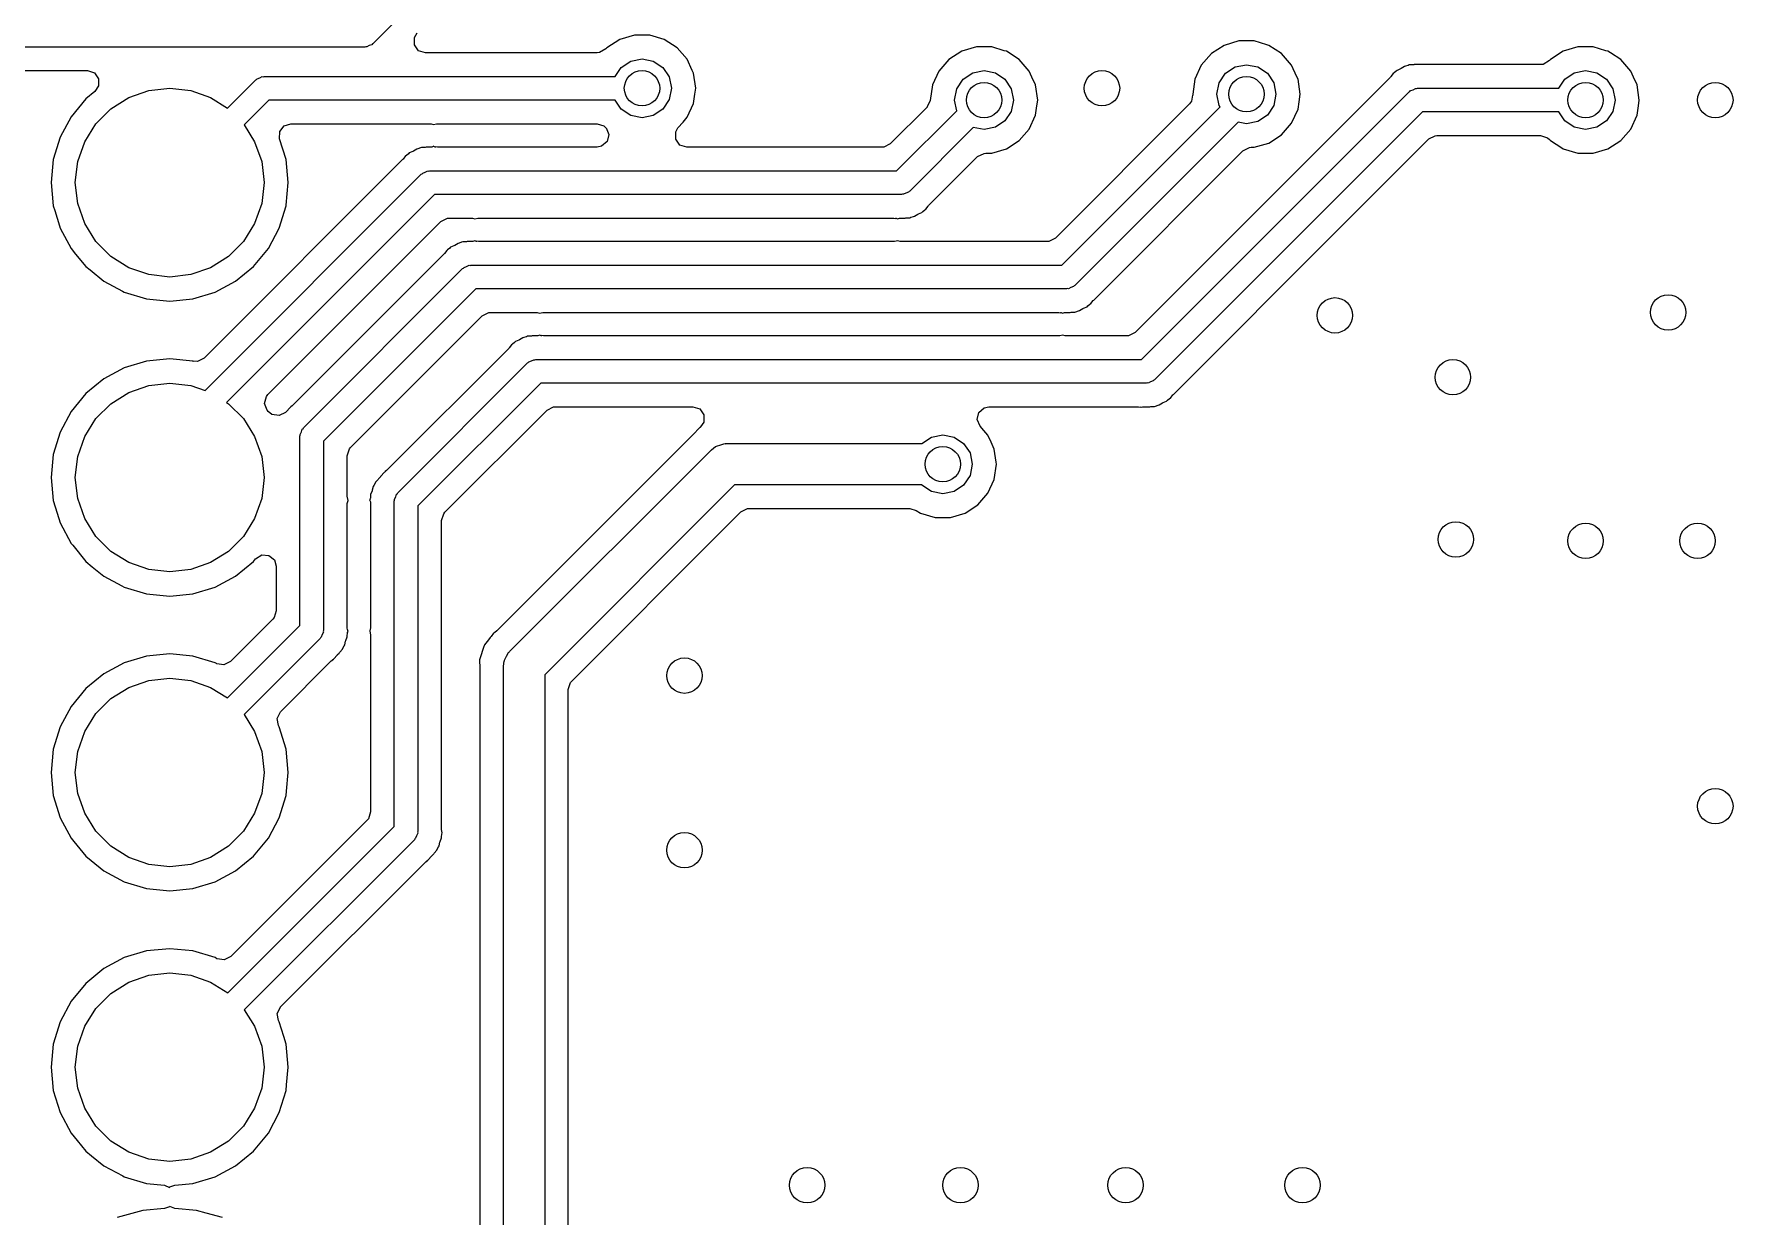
# Model space of a CAD drawing. Extents: x 100.3 to 185, y -144.7 to -85.3.
# Drawn here: x 108.95 to 123.35, y -123.76 to -113.74 of the extents above; entities that cross this region are included whole.
import ezdxf

# ---------------------------------------------------------------- set-up
doc = ezdxf.new("R2010")
doc.units = 0
doc.layers.add('BLACK', color=7, linetype='CONTINUOUS')

msp = doc.modelspace()

# ---------------------------------------------------------------- linework, layer by layer
at = {"layer": 'BLACK', "linetype": 'CONTINUOUS'}
for p, q in [((115.541, -110.1), (111.821, -113.821)), ((112.17, -113.77), (112.194, -113.73)), ((112.17, -113.831), (112.17, -113.77)), ((113.911, -113.786), (113.802, -113.856)), ((114.035, -113.749), (113.911, -113.786)), ((113.911, -113.786), (113.911, -113.786)), ((114.165, -113.749), (114.035, -113.749)), ((114.035, -113.749), (114.035, -113.749)), ((114.289, -113.786), (114.165, -113.749)), ((114.165, -113.749), (114.165, -113.749)), ((114.398, -113.856), (114.289, -113.786)), ((114.289, -113.786), (114.289, -113.786)), ((114.289, -113.786), (114.289, -113.786)), ((114.289, -113.786), (114.289, -113.786)), ((119.16, -113.799), (119.036, -113.836)), ((119.29, -113.799), (119.16, -113.799)), ((119.16, -113.799), (119.16, -113.799)), ((119.397, -113.831), (119.29, -113.799)), ((119.29, -113.799), (119.29, -113.799)), ((111.75, -113.85), (108.379, -113.85)), ((111.758, -113.848), (111.75, -113.85)), ((111.766, -113.849), (111.758, -113.848)), ((111.787, -113.838), (111.766, -113.849)), ((111.809, -113.831), (111.787, -113.838)), ((111.814, -113.824), (111.809, -113.831)), ((111.821, -113.821), (111.814, -113.824)), ((112.206, -113.881), (112.17, -113.831)), ((112.264, -113.899), (112.206, -113.881)), ((113.719, -113.899), (112.264, -113.899)), ((113.741, -113.897), (113.719, -113.899)), ((113.794, -113.865), (113.741, -113.897)), ((113.802, -113.856), (113.794, -113.865)), ((113.802, -113.856), (113.802, -113.856)), ((114.483, -113.954), (114.398, -113.856)), ((114.398, -113.856), (114.398, -113.856)), ((114.398, -113.856), (114.398, -113.856)), ((116.811, -113.886), (116.702, -113.956)), ((116.935, -113.849), (116.811, -113.886)), ((116.811, -113.886), (116.811, -113.886)), ((117.065, -113.849), (116.935, -113.849)), ((116.935, -113.849), (116.935, -113.849)), ((117.171, -113.881), (117.065, -113.849)), ((117.065, -113.849), (117.065, -113.849)), ((117.189, -113.886), (117.171, -113.881)), ((117.298, -113.956), (117.189, -113.886)), ((117.189, -113.886), (117.189, -113.886)), ((117.189, -113.886), (117.189, -113.886)), ((118.927, -113.906), (118.842, -114.004)), ((119.036, -113.836), (118.927, -113.906)), ((119.036, -113.836), (119.036, -113.836)), ((119.414, -113.836), (119.397, -113.831)), ((119.523, -113.906), (119.414, -113.836)), ((119.414, -113.836), (119.414, -113.836)), ((119.414, -113.836), (119.414, -113.836)), ((119.608, -114.004), (119.523, -113.906)), ((119.523, -113.906), (119.523, -113.906)), ((119.523, -113.906), (119.523, -113.906)), ((121.911, -113.886), (121.802, -113.956)), ((122.035, -113.849), (121.911, -113.886)), ((121.911, -113.886), (121.911, -113.886)), ((122.165, -113.849), (122.035, -113.849)), ((122.035, -113.849), (122.035, -113.849)), ((122.271, -113.881), (122.165, -113.849)), ((122.165, -113.849), (122.165, -113.849)), ((122.289, -113.886), (122.271, -113.881)), ((122.311, -113.9), (122.289, -113.886)), ((122.289, -113.886), (122.289, -113.886)), ((122.289, -113.886), (122.289, -113.886)), ((122.398, -113.956), (122.311, -113.9)), ((108.511, -114.05), (109.399, -114.05)), ((109.399, -114.05), (109.457, -114.069)), ((109.457, -114.069), (109.493, -114.119)), ((113.872, -114.1), (113.923, -114.023)), ((113.923, -114.023), (114.004, -113.969)), ((114.004, -113.969), (114.1, -113.95)), ((114.1, -113.95), (114.196, -113.969)), ((114.196, -113.969), (114.277, -114.023)), ((114.277, -114.023), (114.331, -114.104)), ((114.526, -114.048), (114.483, -113.954)), ((114.537, -114.072), (114.526, -114.048)), ((114.555, -114.2), (114.537, -114.072)), ((116.617, -114.054), (116.563, -114.172)), ((116.702, -113.956), (116.617, -114.054)), ((116.823, -114.123), (116.904, -114.069)), ((116.904, -114.069), (117, -114.05)), ((117, -114.05), (117.096, -114.069)), ((117.096, -114.069), (117.177, -114.123)), ((117.383, -114.054), (117.298, -113.956)), ((117.298, -113.956), (117.298, -113.956)), ((117.298, -113.956), (117.298, -113.956)), ((117.406, -114.105), (117.383, -114.054)), ((118.842, -114.004), (118.788, -114.122)), ((118.994, -114.154), (119.048, -114.073)), ((119.048, -114.073), (119.129, -114.019)), ((119.129, -114.019), (119.225, -114)), ((119.225, -114), (119.321, -114.019)), ((119.321, -114.019), (119.402, -114.073)), ((119.402, -114.073), (119.456, -114.154)), ((119.653, -114.102), (119.608, -114.004)), ((120.469, -114.074), (120.45, -114.1)), ((120.477, -114.069), (120.469, -114.074)), ((120.495, -114.055), (120.477, -114.069)), ((120.502, -114.048), (120.495, -114.055)), ((120.531, -114.035), (120.502, -114.048)), ((120.502, -114.048), (120.502, -114.048)), ((120.537, -114.032), (120.531, -114.035)), ((120.565, -114.015), (120.537, -114.032)), ((120.574, -114.013), (120.565, -114.015)), ((120.565, -114.015), (120.565, -114.015)), ((120.596, -114.006), (120.574, -114.013)), ((120.605, -114.002), (120.596, -114.006)), ((120.637, -114.001), (120.605, -114.002)), ((120.605, -114.002), (120.605, -114.002)), ((120.644, -114), (120.637, -114.001)), ((120.647, -113.999), (120.644, -114)), ((120.667, -113.999), (120.647, -113.999)), ((120.669, -113.999), (120.667, -113.999)), ((120.677, -113.999), (120.669, -113.999)), ((120.717, -113.997), (120.677, -113.999)), ((120.726, -113.998), (120.717, -113.997)), ((120.74, -113.999), (120.726, -113.997)), ((120.726, -113.997), (120.726, -113.998)), ((121.719, -113.999), (120.74, -113.999)), ((121.741, -113.997), (121.719, -113.999)), ((121.794, -113.965), (121.741, -113.997)), ((121.802, -113.956), (121.794, -113.965)), ((121.802, -113.956), (121.802, -113.956)), ((121.923, -114.123), (122.004, -114.069)), ((122.004, -114.069), (122.1, -114.05)), ((122.1, -114.05), (122.196, -114.069)), ((122.196, -114.069), (122.277, -114.123)), ((122.483, -114.054), (122.398, -113.956)), ((122.398, -113.956), (122.398, -113.956)), ((122.398, -113.956), (122.398, -113.956)), ((122.506, -114.105), (122.483, -114.054)), ((109.461, -114.226), (109.385, -114.289)), ((109.493, -114.18), (109.461, -114.226)), ((109.493, -114.119), (109.493, -114.18)), ((109.748, -114.279), (109.918, -114.22)), ((109.918, -114.22), (110.096, -114.2)), ((110.096, -114.2), (110.274, -114.22)), ((110.274, -114.22), (110.443, -114.279)), ((110.585, -114.369), (110.825, -114.129)), ((110.825, -114.129), (110.832, -114.126)), ((110.832, -114.126), (110.837, -114.119)), ((110.837, -114.119), (110.859, -114.112)), ((110.859, -114.112), (110.88, -114.101)), ((110.88, -114.101), (110.888, -114.102)), ((110.888, -114.102), (110.896, -114.1)), ((110.896, -114.1), (113.872, -114.1)), ((114.331, -114.104), (114.35, -114.2)), ((114.35, -114.2), (114.331, -114.296)), ((114.548, -114.25), (114.555, -114.2)), ((114.555, -114.2), (114.555, -114.2)), ((116.563, -114.172), (116.544, -114.303)), ((116.75, -114.3), (116.769, -114.204)), ((116.769, -114.204), (116.823, -114.123)), ((117.177, -114.123), (117.231, -114.204)), ((117.231, -114.204), (117.25, -114.3)), ((117.437, -114.172), (117.406, -114.105)), ((117.455, -114.3), (117.437, -114.172)), ((120.445, -114.105), (118.28, -116.271)), ((118.334, -116.5), (120.604, -114.229)), ((118.788, -114.122), (118.77, -114.25)), ((118.975, -114.25), (118.994, -114.154)), ((119.456, -114.154), (119.475, -114.25)), ((119.662, -114.122), (119.653, -114.102)), ((119.68, -114.25), (119.662, -114.122)), ((120.45, -114.1), (120.445, -114.105)), ((120.604, -114.229), (120.611, -114.226)), ((120.611, -114.226), (120.616, -114.219)), ((120.616, -114.219), (120.638, -114.212)), ((120.638, -114.212), (120.659, -114.201)), ((120.659, -114.201), (120.667, -114.202)), ((120.667, -114.202), (120.675, -114.2)), ((120.675, -114.2), (121.872, -114.2)), ((121.872, -114.2), (121.923, -114.123)), ((122.277, -114.123), (122.331, -114.204)), ((122.331, -114.204), (122.35, -114.3)), ((122.537, -114.172), (122.506, -114.105)), ((122.555, -114.3), (122.537, -114.172)), ((109.385, -114.289), (109.26, -114.441)), ((109.385, -114.289), (109.385, -114.289)), ((109.47, -114.501), (109.597, -114.374)), ((109.597, -114.374), (109.748, -114.279)), ((110.443, -114.279), (110.585, -114.369)), ((110.937, -114.3), (110.727, -114.51)), ((113.872, -114.3), (110.937, -114.3)), ((113.923, -114.377), (113.872, -114.3)), ((114.331, -114.296), (114.277, -114.377)), ((114.483, -114.446), (114.537, -114.328)), ((114.537, -114.328), (114.548, -114.25)), ((116.517, -114.359), (116.205, -114.671)), ((116.544, -114.303), (116.517, -114.358)), ((116.517, -114.358), (116.517, -114.359)), ((116.768, -114.391), (116.75, -114.3)), ((117.25, -114.3), (117.231, -114.396)), ((117.437, -114.428), (117.448, -114.35)), ((117.448, -114.35), (117.455, -114.3)), ((117.455, -114.3), (117.455, -114.3)), ((118.742, -114.333), (117.605, -115.471)), ((117.659, -115.7), (119.002, -114.357)), ((118.759, -114.309), (118.742, -114.333)), ((118.768, -114.257), (118.759, -114.309)), ((118.77, -114.257), (118.768, -114.257)), ((118.77, -114.25), (118.77, -114.257)), ((118.994, -114.346), (118.975, -114.25)), ((119.002, -114.357), (118.994, -114.346)), ((119.456, -114.346), (119.402, -114.427)), ((119.475, -114.25), (119.456, -114.346)), ((119.662, -114.378), (119.671, -114.314)), ((119.671, -114.314), (119.68, -114.25)), ((119.68, -114.25), (119.68, -114.25)), ((122.35, -114.3), (122.331, -114.396)), ((122.537, -114.428), (122.548, -114.35)), ((122.548, -114.35), (122.555, -114.3)), ((122.555, -114.3), (122.555, -114.3)), ((109.26, -114.441), (109.167, -114.615)), ((109.26, -114.441), (109.26, -114.441)), ((109.375, -114.653), (109.47, -114.501)), ((110.727, -114.51), (110.816, -114.653)), ((111.03, -114.567), (111.067, -114.518)), ((111.067, -114.518), (111.123, -114.5)), ((111.123, -114.5), (112.312, -114.5)), ((112.312, -114.5), (112.332, -114.507)), ((112.332, -114.507), (112.358, -114.5)), ((112.358, -114.5), (113.719, -114.5)), ((113.719, -114.5), (113.777, -114.519)), ((113.777, -114.519), (113.794, -114.535)), ((114.004, -114.431), (113.923, -114.377)), ((114.1, -114.45), (114.004, -114.431)), ((114.196, -114.431), (114.1, -114.45)), ((114.277, -114.377), (114.196, -114.431)), ((114.405, -114.536), (114.449, -114.486)), ((114.449, -114.486), (114.483, -114.446)), ((116.259, -114.9), (116.768, -114.391)), ((117.177, -114.477), (117.096, -114.531)), ((117.231, -114.396), (117.177, -114.477)), ((117.383, -114.546), (117.437, -114.428)), ((119.155, -114.486), (117.771, -115.871)), ((120.716, -114.4), (118.446, -116.671)), ((119.225, -114.5), (119.155, -114.486)), ((119.321, -114.481), (119.225, -114.5)), ((119.402, -114.427), (119.321, -114.481)), ((119.523, -114.594), (119.608, -114.496)), ((119.608, -114.496), (119.662, -114.378)), ((121.872, -114.4), (120.716, -114.4)), ((121.923, -114.477), (121.872, -114.4)), ((122.004, -114.531), (121.923, -114.477)), ((122.277, -114.477), (122.196, -114.531)), ((122.331, -114.396), (122.277, -114.477)), ((122.483, -114.546), (122.537, -114.428)), ((109.167, -114.615), (109.109, -114.804)), ((109.167, -114.615), (109.167, -114.615)), ((109.316, -114.822), (109.375, -114.653)), ((110.816, -114.653), (110.876, -114.822)), ((111.028, -114.628), (111.03, -114.567)), ((111.082, -114.804), (111.028, -114.628)), ((113.805, -114.652), (113.758, -114.692)), ((113.794, -114.535), (113.795, -114.536)), ((113.795, -114.536), (113.819, -114.592)), ((113.819, -114.592), (113.805, -114.652)), ((114.386, -114.57), (114.405, -114.536)), ((114.386, -114.631), (114.386, -114.57)), ((114.422, -114.681), (114.386, -114.631)), ((116.909, -114.532), (116.371, -115.071)), ((117, -114.55), (116.909, -114.532)), ((117.096, -114.531), (117, -114.55)), ((117.189, -114.714), (117.298, -114.644)), ((117.298, -114.644), (117.383, -114.546)), ((119.414, -114.664), (119.523, -114.594)), ((120.014, -115.386), (120.77, -114.629)), ((120.77, -114.629), (120.825, -114.602)), ((120.825, -114.602), (120.84, -114.6)), ((120.84, -114.6), (121.719, -114.6)), ((121.719, -114.6), (121.777, -114.619)), ((121.777, -114.619), (121.794, -114.635)), ((121.794, -114.635), (121.802, -114.644)), ((121.802, -114.644), (121.802, -114.644)), ((121.802, -114.644), (121.899, -114.706)), ((122.1, -114.55), (122.004, -114.531)), ((122.196, -114.531), (122.1, -114.55)), ((122.289, -114.714), (122.398, -114.644)), ((122.398, -114.644), (122.483, -114.546)), ((109.109, -114.804), (109.09, -115)), ((109.109, -114.804), (109.109, -114.804)), ((112.07, -114.805), (110.387, -116.488)), ((111.101, -115), (111.082, -114.804)), ((111.082, -114.804), (111.082, -114.804)), ((112.075, -114.8), (112.07, -114.805)), ((112.094, -114.774), (112.075, -114.8)), ((112.102, -114.769), (112.094, -114.774)), ((112.12, -114.755), (112.102, -114.769)), ((112.127, -114.748), (112.12, -114.755)), ((112.156, -114.735), (112.127, -114.748)), ((112.127, -114.748), (112.127, -114.748)), ((112.162, -114.732), (112.156, -114.735)), ((112.19, -114.715), (112.162, -114.732)), ((112.199, -114.713), (112.19, -114.715)), ((112.19, -114.715), (112.19, -114.715)), ((112.221, -114.706), (112.199, -114.713)), ((112.23, -114.702), (112.221, -114.706)), ((112.262, -114.701), (112.23, -114.702)), ((112.23, -114.702), (112.23, -114.702)), ((112.269, -114.7), (112.262, -114.701)), ((112.272, -114.7), (112.269, -114.7)), ((112.292, -114.7), (112.272, -114.7)), ((112.294, -114.699), (112.292, -114.7)), ((112.307, -114.699), (112.294, -114.699)), ((112.317, -114.698), (112.307, -114.699)), ((112.334, -114.692), (112.317, -114.698)), ((112.334, -114.694), (112.334, -114.692)), ((112.334, -114.692), (112.334, -114.692)), ((112.34, -114.695), (112.334, -114.694)), ((112.334, -114.694), (112.334, -114.694)), ((112.345, -114.698), (112.34, -114.695)), ((112.351, -114.698), (112.345, -114.698)), ((112.365, -114.7), (112.351, -114.697)), ((112.351, -114.697), (112.351, -114.698)), ((113.72, -114.7), (112.365, -114.7)), ((113.758, -114.692), (113.72, -114.7)), ((114.48, -114.7), (114.422, -114.681)), ((116.135, -114.7), (114.48, -114.7)), ((116.15, -114.698), (116.135, -114.7)), ((116.205, -114.671), (116.15, -114.698)), ((116.53, -115.195), (116.945, -114.779)), ((116.945, -114.779), (117, -114.752)), ((117, -114.752), (117.015, -114.75)), ((117.015, -114.75), (117.065, -114.75)), ((117.065, -114.75), (117.189, -114.714)), ((117.065, -114.75), (117.065, -114.75)), ((117.93, -115.995), (119.195, -114.729)), ((119.195, -114.729), (119.25, -114.702)), ((119.25, -114.702), (119.265, -114.7)), ((119.265, -114.7), (119.29, -114.7)), ((119.29, -114.7), (119.414, -114.664)), ((119.29, -114.7), (119.29, -114.7)), ((121.899, -114.706), (121.911, -114.714)), ((121.911, -114.714), (122.035, -114.75)), ((122.035, -114.75), (122.035, -114.75)), ((122.035, -114.75), (122.165, -114.75)), ((122.165, -114.75), (122.289, -114.714)), ((122.165, -114.75), (122.165, -114.75)), ((109.295, -115), (109.316, -114.822)), ((110.396, -116.763), (112.229, -114.929)), ((110.876, -114.822), (110.896, -115)), ((112.229, -114.929), (112.236, -114.926)), ((112.236, -114.926), (112.241, -114.919)), ((112.241, -114.919), (112.263, -114.912)), ((112.263, -114.912), (112.284, -114.901)), ((112.284, -114.901), (112.292, -114.902)), ((112.292, -114.902), (112.3, -114.9)), ((112.3, -114.9), (116.259, -114.9)), ((109.09, -115), (109.09, -115)), ((109.09, -115), (109.109, -115.196)), ((109.316, -115.178), (109.295, -115)), ((110.896, -115), (110.876, -115.178)), ((111.082, -115.192), (111.101, -115)), ((111.101, -115), (111.101, -115)), ((116.337, -115.088), (116.316, -115.099)), ((116.359, -115.081), (116.337, -115.088)), ((116.364, -115.074), (116.359, -115.081)), ((116.371, -115.071), (116.364, -115.074)), ((109.109, -115.196), (109.109, -115.196)), ((109.109, -115.196), (109.122, -115.237)), ((109.122, -115.237), (109.161, -115.365)), ((109.375, -115.347), (109.316, -115.178)), ((112.341, -115.1), (110.578, -116.864)), ((110.876, -115.178), (110.816, -115.347)), ((111.024, -115.385), (111.082, -115.196)), ((111.082, -115.196), (111.082, -115.192)), ((116.3, -115.1), (112.341, -115.1)), ((116.308, -115.098), (116.3, -115.1)), ((116.316, -115.099), (116.308, -115.098)), ((116.48, -115.245), (116.498, -115.231)), ((116.498, -115.231), (116.506, -115.226)), ((116.506, -115.226), (116.525, -115.2)), ((116.525, -115.2), (116.53, -115.195)), ((109.161, -115.365), (109.167, -115.385)), ((109.47, -115.499), (109.375, -115.347)), ((110.816, -115.347), (110.721, -115.499)), ((110.928, -116.797), (112.395, -115.329)), ((112.395, -115.329), (112.45, -115.302)), ((112.45, -115.302), (112.465, -115.3)), ((112.465, -115.3), (112.662, -115.3)), ((112.662, -115.3), (112.682, -115.307)), ((112.682, -115.307), (112.708, -115.3)), ((112.708, -115.3), (116.235, -115.3)), ((116.235, -115.3), (116.249, -115.303)), ((116.249, -115.303), (116.249, -115.302)), ((116.249, -115.302), (116.255, -115.302)), ((116.255, -115.302), (116.26, -115.305)), ((116.26, -115.305), (116.266, -115.306)), ((116.266, -115.308), (116.283, -115.302)), ((116.266, -115.306), (116.266, -115.306)), ((116.266, -115.306), (116.266, -115.308)), ((116.266, -115.308), (116.266, -115.308)), ((116.283, -115.302), (116.293, -115.301)), ((116.293, -115.301), (116.306, -115.301)), ((116.306, -115.301), (116.308, -115.3)), ((116.308, -115.3), (116.328, -115.3)), ((116.328, -115.3), (116.328, -115.3)), ((116.328, -115.3), (116.331, -115.3)), ((116.331, -115.3), (116.338, -115.299)), ((116.338, -115.299), (116.37, -115.298)), ((116.37, -115.298), (116.379, -115.294)), ((116.379, -115.294), (116.401, -115.287)), ((116.401, -115.287), (116.41, -115.285)), ((116.41, -115.285), (116.438, -115.268)), ((116.438, -115.268), (116.444, -115.265)), ((116.444, -115.265), (116.473, -115.252)), ((116.473, -115.252), (116.48, -115.245)), ((109.167, -115.385), (109.167, -115.385)), ((109.167, -115.385), (109.26, -115.559)), ((109.597, -115.626), (109.47, -115.499)), ((110.721, -115.499), (110.594, -115.626)), ((110.932, -115.559), (111.024, -115.385)), ((112.54, -115.515), (112.512, -115.532)), ((112.549, -115.513), (112.54, -115.515)), ((112.54, -115.515), (112.54, -115.515)), ((112.571, -115.506), (112.549, -115.513)), ((112.58, -115.502), (112.571, -115.506)), ((112.612, -115.501), (112.58, -115.502)), ((112.58, -115.502), (112.58, -115.502)), ((112.619, -115.5), (112.612, -115.501)), ((112.622, -115.499), (112.619, -115.5)), ((112.642, -115.499), (112.622, -115.499)), ((112.644, -115.499), (112.642, -115.499)), ((112.657, -115.499), (112.644, -115.499)), ((112.667, -115.498), (112.657, -115.499)), ((112.684, -115.492), (112.667, -115.498)), ((112.684, -115.494), (112.684, -115.492)), ((112.684, -115.492), (112.684, -115.492)), ((112.69, -115.495), (112.684, -115.494)), ((112.684, -115.494), (112.684, -115.494)), ((112.695, -115.498), (112.69, -115.495)), ((112.701, -115.498), (112.695, -115.498)), ((112.715, -115.499), (112.701, -115.497)), ((112.701, -115.497), (112.701, -115.498)), ((116.242, -115.499), (112.715, -115.499)), ((116.268, -115.493), (116.242, -115.499)), ((116.288, -115.499), (116.268, -115.493)), ((117.535, -115.499), (116.288, -115.499)), ((117.55, -115.498), (117.535, -115.499)), ((117.605, -115.471), (117.55, -115.498)), ((118.605, -116.795), (120.014, -115.386)), ((109.26, -115.559), (109.26, -115.559)), ((109.26, -115.559), (109.26, -115.559)), ((109.26, -115.559), (109.297, -115.605)), ((109.297, -115.605), (109.385, -115.711)), ((109.748, -115.721), (109.597, -115.626)), ((110.594, -115.626), (110.443, -115.721)), ((110.807, -115.711), (110.932, -115.559)), ((112.42, -115.605), (111.134, -116.891)), ((112.425, -115.6), (112.42, -115.605)), ((112.444, -115.574), (112.425, -115.6)), ((112.452, -115.569), (112.444, -115.574)), ((112.47, -115.555), (112.452, -115.569)), ((112.477, -115.548), (112.47, -115.555)), ((112.506, -115.535), (112.477, -115.548)), ((112.477, -115.548), (112.477, -115.548)), ((112.512, -115.532), (112.506, -115.535)), ((109.385, -115.711), (109.385, -115.711)), ((109.385, -115.711), (109.42, -115.74)), ((109.42, -115.74), (109.537, -115.836)), ((109.918, -115.78), (109.748, -115.721)), ((110.096, -115.8), (109.918, -115.78)), ((110.274, -115.78), (110.096, -115.8)), ((110.443, -115.721), (110.274, -115.78)), ((110.654, -115.836), (110.807, -115.711)), ((111.229, -117.079), (112.579, -115.729)), ((112.579, -115.729), (112.586, -115.726)), ((112.586, -115.726), (112.591, -115.719)), ((112.591, -115.719), (112.613, -115.712)), ((112.613, -115.712), (112.634, -115.701)), ((112.634, -115.701), (112.642, -115.702)), ((112.642, -115.702), (112.65, -115.7)), ((112.65, -115.7), (117.659, -115.7)), ((109.537, -115.836), (109.537, -115.836)), ((109.537, -115.836), (109.537, -115.836)), ((109.537, -115.836), (109.696, -115.921)), ((109.696, -115.921), (109.711, -115.929)), ((109.711, -115.929), (109.899, -115.986)), ((110.292, -115.986), (110.48, -115.929)), ((110.48, -115.929), (110.654, -115.836)), ((112.691, -115.9), (111.4, -117.191)), ((117.7, -115.9), (112.691, -115.9)), ((117.708, -115.898), (117.7, -115.9)), ((117.716, -115.899), (117.708, -115.898)), ((117.737, -115.888), (117.716, -115.899)), ((117.759, -115.881), (117.737, -115.888)), ((117.764, -115.874), (117.759, -115.881)), ((117.771, -115.871), (117.764, -115.874)), ((109.899, -115.986), (109.899, -115.986)), ((109.899, -115.986), (109.899, -115.986)), ((109.899, -115.986), (110.096, -116.005)), ((110.096, -116.005), (110.292, -115.986)), ((110.096, -116.005), (110.096, -116.005)), ((110.096, -116.005), (110.096, -116.005)), ((110.292, -115.986), (110.292, -115.986)), ((110.292, -115.986), (110.292, -115.986)), ((112.745, -116.129), (112.8, -116.102)), ((112.8, -116.102), (112.815, -116.1)), ((112.815, -116.1), (113.212, -116.1)), ((113.212, -116.1), (113.232, -116.107)), ((113.232, -116.107), (113.258, -116.1)), ((113.258, -116.1), (117.635, -116.1)), ((117.635, -116.1), (117.649, -116.103)), ((117.649, -116.103), (117.649, -116.102)), ((117.649, -116.102), (117.655, -116.102)), ((117.655, -116.102), (117.66, -116.105)), ((117.666, -116.108), (117.683, -116.102)), ((117.683, -116.102), (117.693, -116.101)), ((117.693, -116.101), (117.706, -116.101)), ((117.706, -116.101), (117.708, -116.1)), ((117.708, -116.1), (117.728, -116.1)), ((117.728, -116.1), (117.728, -116.1)), ((117.728, -116.1), (117.731, -116.1)), ((117.731, -116.1), (117.738, -116.099)), ((117.738, -116.099), (117.77, -116.098)), ((117.77, -116.098), (117.779, -116.094)), ((117.779, -116.094), (117.801, -116.087)), ((117.801, -116.087), (117.81, -116.085)), ((117.81, -116.085), (117.838, -116.068)), ((117.838, -116.068), (117.844, -116.065)), ((117.844, -116.065), (117.873, -116.052)), ((117.873, -116.052), (117.88, -116.045)), ((117.88, -116.045), (117.898, -116.031)), ((117.898, -116.031), (117.906, -116.026)), ((117.906, -116.026), (117.925, -116)), ((117.925, -116), (117.93, -115.995)), ((111.629, -117.245), (112.745, -116.129)), ((117.66, -116.105), (117.666, -116.106)), ((117.666, -116.106), (117.666, -116.106)), ((117.666, -116.106), (117.666, -116.108)), ((117.666, -116.108), (117.666, -116.108)), ((112.994, -116.374), (112.975, -116.4)), ((113.002, -116.369), (112.994, -116.374)), ((113.02, -116.355), (113.002, -116.369)), ((113.027, -116.348), (113.02, -116.355)), ((113.056, -116.335), (113.027, -116.348)), ((113.027, -116.348), (113.027, -116.348)), ((113.062, -116.332), (113.056, -116.335)), ((113.09, -116.315), (113.062, -116.332)), ((113.099, -116.313), (113.09, -116.315)), ((113.09, -116.315), (113.09, -116.315)), ((113.121, -116.306), (113.099, -116.313)), ((113.13, -116.302), (113.121, -116.306)), ((113.162, -116.301), (113.13, -116.302)), ((113.13, -116.302), (113.13, -116.302)), ((113.169, -116.3), (113.162, -116.301)), ((113.172, -116.299), (113.169, -116.3)), ((113.192, -116.299), (113.172, -116.299)), ((113.194, -116.299), (113.192, -116.299)), ((113.207, -116.299), (113.194, -116.299)), ((113.217, -116.298), (113.207, -116.299)), ((113.234, -116.292), (113.217, -116.298)), ((113.234, -116.294), (113.234, -116.292)), ((113.234, -116.292), (113.234, -116.292)), ((113.24, -116.295), (113.234, -116.294)), ((113.234, -116.294), (113.234, -116.294)), ((113.245, -116.298), (113.24, -116.295)), ((113.251, -116.298), (113.245, -116.298)), ((113.265, -116.299), (113.251, -116.297)), ((113.251, -116.297), (113.251, -116.298)), ((117.642, -116.299), (113.265, -116.299)), ((117.668, -116.293), (117.642, -116.299)), ((117.688, -116.299), (117.668, -116.293)), ((118.21, -116.299), (117.688, -116.299)), ((118.225, -116.298), (118.21, -116.299)), ((118.28, -116.271), (118.225, -116.298)), ((109.899, -116.514), (109.711, -116.571)), ((110.096, -116.495), (109.899, -116.514)), ((109.899, -116.514), (109.899, -116.514)), ((110.292, -116.514), (110.096, -116.495)), ((110.096, -116.495), (110.096, -116.495)), ((110.296, -116.515), (110.292, -116.514)), ((110.297, -116.513), (110.296, -116.515)), ((110.332, -116.516), (110.297, -116.513)), ((110.387, -116.488), (110.332, -116.516)), ((112.97, -116.405), (111.934, -117.441)), ((112.029, -117.629), (113.129, -116.529)), ((112.975, -116.4), (112.97, -116.405)), ((113.129, -116.529), (113.136, -116.526)), ((113.136, -116.526), (113.141, -116.519)), ((113.141, -116.519), (113.163, -116.512)), ((113.163, -116.512), (113.184, -116.501)), ((113.184, -116.501), (113.192, -116.502)), ((113.192, -116.502), (113.2, -116.5)), ((113.2, -116.5), (118.334, -116.5)), ((109.537, -116.664), (109.385, -116.789)), ((109.711, -116.571), (109.537, -116.664)), ((109.537, -116.664), (109.537, -116.664)), ((109.711, -116.571), (109.711, -116.571)), ((118.439, -116.674), (118.434, -116.681)), ((118.446, -116.671), (118.439, -116.674)), ((109.385, -116.789), (109.26, -116.941)), ((109.385, -116.789), (109.385, -116.789)), ((109.597, -116.874), (109.748, -116.779)), ((109.748, -116.779), (109.918, -116.72)), ((109.918, -116.72), (110.096, -116.7)), ((110.096, -116.7), (110.274, -116.72)), ((110.274, -116.72), (110.396, -116.763)), ((110.899, -116.873), (110.915, -116.813)), ((110.915, -116.813), (110.928, -116.797)), ((113.241, -116.7), (112.2, -117.741)), ((118.375, -116.7), (113.241, -116.7)), ((118.383, -116.698), (118.375, -116.7)), ((118.391, -116.699), (118.383, -116.698)), ((118.412, -116.688), (118.391, -116.699)), ((118.434, -116.681), (118.412, -116.688)), ((118.581, -116.826), (118.6, -116.8)), ((118.6, -116.8), (118.605, -116.795)), ((109.26, -116.941), (109.167, -117.115)), ((109.26, -116.941), (109.26, -116.941)), ((109.47, -117.001), (109.597, -116.874)), ((110.578, -116.864), (110.594, -116.874)), ((110.594, -116.874), (110.721, -117.001)), ((110.922, -116.929), (110.899, -116.873)), ((110.931, -116.94), (110.922, -116.929)), ((110.962, -116.966), (110.931, -116.94)), ((111.023, -116.975), (110.962, -116.966)), ((111.077, -116.948), (111.023, -116.975)), ((111.082, -116.943), (111.077, -116.948)), ((111.083, -116.942), (111.082, -116.943)), ((111.116, -116.906), (111.083, -116.942)), ((111.123, -116.901), (111.116, -116.906)), ((111.134, -116.891), (111.122, -116.9)), ((111.122, -116.9), (111.123, -116.901)), ((112.429, -117.795), (113.295, -116.929)), ((113.295, -116.929), (113.35, -116.902)), ((113.35, -116.902), (113.365, -116.9)), ((113.365, -116.9), (114.53, -116.9)), ((114.53, -116.9), (114.589, -116.919)), ((114.589, -116.919), (114.625, -116.969)), ((116.942, -117.008), (116.956, -116.948)), ((116.956, -116.948), (117.002, -116.908)), ((117.002, -116.908), (117.041, -116.9)), ((117.041, -116.9), (118.31, -116.9)), ((118.31, -116.9), (118.324, -116.903)), ((118.324, -116.903), (118.324, -116.902)), ((118.324, -116.902), (118.333, -116.903)), ((118.333, -116.903), (118.342, -116.902)), ((118.333, -116.903), (118.333, -116.903)), ((118.333, -116.903), (118.333, -116.903)), ((118.333, -116.903), (118.333, -116.903)), ((118.342, -116.902), (118.381, -116.901)), ((118.381, -116.901), (118.383, -116.9)), ((118.383, -116.9), (118.403, -116.9)), ((118.403, -116.9), (118.403, -116.9)), ((118.403, -116.9), (118.406, -116.9)), ((118.406, -116.9), (118.413, -116.899)), ((118.413, -116.899), (118.445, -116.898)), ((118.445, -116.898), (118.454, -116.894)), ((118.454, -116.894), (118.476, -116.887)), ((118.476, -116.887), (118.485, -116.885)), ((118.485, -116.885), (118.513, -116.868)), ((118.513, -116.868), (118.519, -116.865)), ((118.519, -116.865), (118.548, -116.852)), ((118.548, -116.852), (118.555, -116.845)), ((118.555, -116.845), (118.573, -116.831)), ((118.573, -116.831), (118.581, -116.826)), ((109.375, -117.153), (109.47, -117.001)), ((110.721, -117.001), (110.816, -117.153)), ((111.212, -117.113), (111.219, -117.091)), ((111.219, -117.091), (111.226, -117.086)), ((111.226, -117.086), (111.229, -117.079)), ((114.579, -117.087), (114.542, -117.127)), ((114.585, -117.082), (114.579, -117.087)), ((114.588, -117.08), (114.585, -117.082)), ((114.589, -117.08), (114.588, -117.08)), ((114.59, -117.077), (114.589, -117.08)), ((114.596, -117.073), (114.59, -117.077)), ((114.625, -117.03), (114.595, -117.07)), ((114.595, -117.07), (114.597, -117.072)), ((114.597, -117.072), (114.596, -117.073)), ((114.625, -116.969), (114.625, -117.03)), ((116.966, -117.064), (116.942, -117.008)), ((116.999, -117.102), (116.966, -117.064)), ((117.033, -117.141), (116.999, -117.102)), ((109.167, -117.115), (109.109, -117.304)), ((109.167, -117.115), (109.167, -117.115)), ((109.316, -117.322), (109.375, -117.153)), ((110.816, -117.153), (110.876, -117.322)), ((111.2, -117.15), (111.202, -117.142)), ((111.2, -118.754), (111.2, -117.15)), ((111.201, -117.134), (111.212, -117.113)), ((111.202, -117.142), (111.201, -117.134)), ((111.4, -117.191), (111.4, -118.796)), ((111.619, -117.257), (111.629, -117.245)), ((114.541, -117.128), (112.869, -118.8)), ((114.542, -117.127), (114.541, -117.128)), ((114.689, -117.264), (114.722, -117.238)), ((114.722, -117.238), (114.727, -117.236)), ((114.727, -117.236), (114.731, -117.233)), ((114.731, -117.233), (114.767, -117.224)), ((114.767, -117.224), (114.802, -117.213)), ((114.802, -117.213), (114.807, -117.214)), ((114.807, -117.214), (114.812, -117.212)), ((114.812, -117.212), (116.472, -117.212)), ((116.472, -117.212), (116.473, -117.211)), ((116.473, -117.211), (116.554, -117.157)), ((116.554, -117.157), (116.65, -117.137)), ((116.65, -117.137), (116.746, -117.157)), ((116.746, -117.157), (116.827, -117.211)), ((116.827, -117.211), (116.881, -117.292)), ((117.06, -117.2), (117.033, -117.141)), ((117.077, -117.239), (117.06, -117.2)), ((117.087, -117.259), (117.077, -117.239)), ((109.109, -117.304), (109.09, -117.5)), ((109.109, -117.304), (109.109, -117.304)), ((109.295, -117.5), (109.316, -117.322)), ((110.876, -117.322), (110.896, -117.5)), ((111.6, -117.315), (111.619, -117.257)), ((111.6, -117.658), (111.6, -117.315)), ((112.976, -118.976), (114.689, -117.264)), ((116.881, -117.292), (116.9, -117.387)), ((116.9, -117.387), (116.881, -117.483)), ((117.103, -117.369), (117.087, -117.259)), ((117.087, -117.516), (117.105, -117.387)), ((117.105, -117.387), (117.103, -117.369)), ((109.09, -117.5), (109.09, -117.5)), ((109.09, -117.5), (109.109, -117.696)), ((109.316, -117.678), (109.295, -117.5)), ((110.896, -117.5), (110.876, -117.678)), ((111.84, -117.539), (111.837, -117.548)), ((111.862, -117.516), (111.84, -117.539)), ((111.84, -117.539), (111.84, -117.539)), ((111.866, -117.51), (111.862, -117.516)), ((111.868, -117.507), (111.866, -117.51)), ((111.882, -117.493), (111.868, -117.507)), ((111.868, -117.507), (111.868, -117.507)), ((111.883, -117.492), (111.882, -117.493)), ((111.916, -117.456), (111.883, -117.492)), ((111.923, -117.451), (111.916, -117.456)), ((111.934, -117.441), (111.922, -117.45)), ((111.922, -117.45), (111.923, -117.451)), ((116.881, -117.483), (116.827, -117.564)), ((117.033, -117.634), (117.087, -117.516)), ((109.375, -117.847), (109.316, -117.678)), ((110.876, -117.678), (110.816, -117.847)), ((111.608, -117.696), (111.6, -117.658)), ((111.796, -117.681), (111.791, -117.689)), ((111.797, -117.676), (111.796, -117.681)), ((111.799, -117.654), (111.797, -117.676)), ((111.811, -117.614), (111.799, -117.644)), ((111.799, -117.644), (111.799, -117.654)), ((111.813, -117.608), (111.811, -117.614)), ((111.82, -117.577), (111.813, -117.608)), ((111.826, -117.568), (111.82, -117.577)), ((111.82, -117.577), (111.82, -117.577)), ((111.837, -117.548), (111.826, -117.568)), ((112.001, -117.684), (112.012, -117.663)), ((112.002, -117.692), (112.001, -117.684)), ((112.012, -117.663), (112.019, -117.641)), ((112.019, -117.641), (112.026, -117.636)), ((112.026, -117.636), (112.029, -117.629)), ((114.885, -117.562), (113.275, -119.172)), ((116.472, -117.562), (114.885, -117.562)), ((116.473, -117.564), (116.472, -117.562)), ((116.554, -117.618), (116.473, -117.564)), ((116.65, -117.637), (116.554, -117.618)), ((116.746, -117.618), (116.65, -117.637)), ((116.827, -117.564), (116.746, -117.618)), ((116.948, -117.731), (117.033, -117.634)), ((109.109, -117.696), (109.109, -117.696)), ((109.109, -117.696), (109.109, -117.696)), ((109.109, -117.696), (109.141, -117.802)), ((109.141, -117.802), (109.167, -117.885)), ((111.6, -117.721), (111.608, -117.696)), ((111.6, -118.771), (111.6, -117.721)), ((111.608, -117.696), (111.608, -117.696)), ((111.791, -117.689), (111.798, -117.707)), ((111.798, -117.707), (111.799, -117.717)), ((111.799, -117.717), (111.799, -117.724)), ((111.799, -117.724), (111.799, -118.775)), ((112, -117.7), (112.002, -117.692)), ((112, -120.459), (112, -117.7)), ((112.2, -117.741), (112.2, -120.5)), ((112.4, -117.865), (112.419, -117.807)), ((112.419, -117.807), (112.429, -117.795)), ((114.781, -117.95), (114.939, -117.792)), ((114.939, -117.792), (114.994, -117.764)), ((114.994, -117.764), (115.009, -117.763)), ((115.009, -117.763), (116.372, -117.763)), ((116.372, -117.763), (116.425, -117.779)), ((116.425, -117.779), (116.461, -117.802)), ((116.461, -117.802), (116.585, -117.838)), ((116.715, -117.838), (116.839, -117.802)), ((116.839, -117.802), (116.948, -117.731)), ((109.167, -117.885), (109.167, -117.885)), ((109.167, -117.885), (109.26, -118.059)), ((109.47, -117.999), (109.375, -117.847)), ((110.816, -117.847), (110.721, -117.999)), ((112.4, -120.476), (112.4, -117.865)), ((113.504, -119.227), (114.781, -117.95)), ((116.585, -117.838), (116.585, -117.838)), ((116.585, -117.838), (116.715, -117.838)), ((116.715, -117.838), (116.715, -117.838)), ((109.26, -118.059), (109.26, -118.059)), ((109.26, -118.059), (109.26, -118.059)), ((109.26, -118.059), (109.273, -118.075)), ((109.273, -118.075), (109.385, -118.211)), ((109.597, -118.126), (109.47, -117.999)), ((110.721, -117.999), (110.594, -118.126)), ((109.385, -118.211), (109.385, -118.211)), ((109.385, -118.211), (109.439, -118.256)), ((109.439, -118.256), (109.537, -118.336)), ((109.748, -118.221), (109.597, -118.126)), ((109.918, -118.28), (109.748, -118.221)), ((110.443, -118.221), (110.274, -118.28)), ((110.594, -118.126), (110.443, -118.221)), ((110.654, -118.336), (110.807, -118.211)), ((110.807, -118.211), (110.824, -118.19)), ((110.824, -118.19), (110.876, -118.157)), ((110.876, -118.157), (110.937, -118.16)), ((110.937, -118.16), (110.984, -118.199)), ((110.984, -118.199), (110.999, -118.252)), ((110.999, -118.252), (110.999, -118.63)), ((109.537, -118.336), (109.537, -118.336)), ((109.537, -118.336), (109.537, -118.336)), ((109.537, -118.336), (109.69, -118.418)), ((110.096, -118.3), (109.918, -118.28)), ((110.274, -118.28), (110.096, -118.3)), ((110.48, -118.429), (110.654, -118.336)), ((109.69, -118.418), (109.711, -118.429)), ((109.711, -118.429), (109.899, -118.486)), ((109.899, -118.486), (109.899, -118.486)), ((109.899, -118.486), (109.899, -118.486)), ((109.899, -118.486), (110.096, -118.505)), ((110.096, -118.505), (110.292, -118.486)), ((110.096, -118.505), (110.096, -118.505)), ((110.096, -118.505), (110.096, -118.505)), ((110.292, -118.486), (110.48, -118.429)), ((110.292, -118.486), (110.292, -118.486)), ((110.292, -118.486), (110.292, -118.486)), ((110.981, -118.688), (110.971, -118.7)), ((110.999, -118.63), (110.981, -118.688)), ((110.585, -119.369), (111.2, -118.754)), ((110.971, -118.7), (110.61, -119.061)), ((111.388, -118.832), (111.381, -118.854)), ((111.399, -118.811), (111.388, -118.832)), ((111.4, -118.796), (111.398, -118.803)), ((111.398, -118.803), (111.399, -118.811)), ((111.601, -118.778), (111.6, -118.771)), ((111.6, -118.842), (111.603, -118.819)), ((111.602, -118.789), (111.601, -118.778)), ((111.609, -118.806), (111.602, -118.789)), ((111.603, -118.819), (111.604, -118.815)), ((111.604, -118.815), (111.609, -118.806)), ((111.799, -118.775), (111.792, -118.799)), ((111.792, -118.799), (111.792, -118.799)), ((111.792, -118.799), (111.799, -118.838)), ((111.799, -118.838), (111.799, -120.335)), ((112.842, -118.82), (112.82, -118.849)), ((112.853, -118.813), (112.842, -118.82)), ((112.842, -118.82), (112.842, -118.82)), ((112.869, -118.8), (112.853, -118.813)), ((111.371, -118.866), (110.727, -119.51)), ((111.374, -118.859), (111.371, -118.866)), ((111.381, -118.854), (111.374, -118.859)), ((111.532, -118.988), (111.534, -118.985)), ((111.534, -118.985), (111.538, -118.98)), ((111.538, -118.98), (111.56, -118.956)), ((111.56, -118.956), (111.563, -118.947)), ((111.563, -118.947), (111.574, -118.927)), ((111.574, -118.927), (111.58, -118.919)), ((111.58, -118.919), (111.587, -118.888)), ((111.587, -118.888), (111.589, -118.881)), ((111.589, -118.881), (111.6, -118.852)), ((111.6, -118.852), (111.6, -118.842)), ((112.743, -118.984), (112.742, -118.986)), ((112.758, -118.933), (112.743, -118.984)), ((112.761, -118.926), (112.758, -118.933)), ((112.765, -118.919), (112.761, -118.926)), ((112.798, -118.876), (112.765, -118.919)), ((112.799, -118.875), (112.798, -118.876)), ((112.812, -118.856), (112.799, -118.875)), ((112.816, -118.853), (112.812, -118.856)), ((112.812, -118.856), (112.812, -118.856)), ((112.82, -118.849), (112.816, -118.853)), ((112.952, -119.016), (112.969, -118.984)), ((112.969, -118.984), (112.973, -118.981)), ((112.973, -118.981), (112.976, -118.976)), ((109.711, -119.071), (109.537, -119.164)), ((109.899, -119.014), (109.711, -119.071)), ((109.711, -119.071), (109.711, -119.071)), ((110.096, -118.995), (109.899, -119.014)), ((109.899, -119.014), (109.899, -119.014)), ((110.292, -119.014), (110.096, -118.995)), ((110.096, -118.995), (110.096, -118.995)), ((110.48, -119.071), (110.292, -119.014)), ((110.292, -119.014), (110.292, -119.014)), ((110.292, -119.014), (110.292, -119.014)), ((110.493, -119.078), (110.48, -119.071)), ((110.48, -119.071), (110.48, -119.071)), ((110.48, -119.071), (110.48, -119.071)), ((110.495, -119.079), (110.493, -119.078)), ((110.555, -119.088), (110.495, -119.079)), ((110.61, -119.061), (110.555, -119.088)), ((111.035, -119.486), (111.466, -119.054)), ((111.466, -119.054), (111.478, -119.046)), ((111.477, -119.045), (111.484, -119.04)), ((111.478, -119.046), (111.477, -119.045)), ((111.484, -119.04), (111.517, -119.004)), ((111.484, -119.04), (111.484, -119.04)), ((111.517, -119.004), (111.518, -119.002)), ((111.518, -119.002), (111.532, -118.988)), ((112.723, -119.045), (112.722, -119.053)), ((112.722, -119.053), (112.722, -119.053)), ((112.722, -119.053), (112.724, -119.107)), ((112.724, -119.037), (112.723, -119.045)), ((112.742, -118.986), (112.724, -119.037)), ((112.724, -119.107), (112.724, -119.109)), ((112.724, -119.109), (112.724, -125.616)), ((112.925, -119.1), (112.93, -119.058)), ((112.925, -125.722), (112.925, -119.1)), ((112.93, -119.058), (112.933, -119.053)), ((112.933, -119.048), (112.952, -119.016)), ((112.933, -119.053), (112.933, -119.048)), ((109.537, -119.164), (109.385, -119.289)), ((109.537, -119.164), (109.537, -119.164)), ((109.748, -119.279), (109.918, -119.22)), ((109.918, -119.22), (110.096, -119.2)), ((110.096, -119.2), (110.274, -119.22)), ((110.274, -119.22), (110.443, -119.279)), ((113.275, -119.172), (113.275, -125.722)), ((113.475, -119.297), (113.494, -119.238)), ((113.494, -119.238), (113.504, -119.227)), ((109.385, -119.289), (109.26, -119.441)), ((109.385, -119.289), (109.385, -119.289)), ((109.47, -119.501), (109.597, -119.374)), ((109.597, -119.374), (109.748, -119.279)), ((110.443, -119.279), (110.585, -119.369)), ((113.475, -122.2), (113.475, -119.297)), ((109.26, -119.441), (109.167, -119.615)), ((109.26, -119.441), (109.26, -119.441)), ((109.375, -119.653), (109.47, -119.501)), ((110.727, -119.51), (110.816, -119.653)), ((111.007, -119.542), (111.034, -119.487)), ((111.018, -119.602), (111.007, -119.542)), ((111.034, -119.487), (111.035, -119.486)), ((109.167, -119.615), (109.109, -119.804)), ((109.167, -119.615), (109.167, -119.615)), ((109.316, -119.822), (109.375, -119.653)), ((110.816, -119.653), (110.876, -119.822)), ((111.024, -119.615), (111.018, -119.602)), ((111.082, -119.804), (111.024, -119.615)), ((111.024, -119.615), (111.024, -119.615)), ((111.024, -119.615), (111.024, -119.615)), ((109.109, -119.804), (109.09, -120)), ((109.109, -119.804), (109.109, -119.804)), ((109.295, -120), (109.316, -119.822)), ((110.876, -119.822), (110.896, -120)), ((111.101, -120), (111.082, -119.804)), ((111.082, -119.804), (111.082, -119.804)), ((111.082, -119.804), (111.082, -119.804)), ((109.09, -120), (109.09, -120)), ((109.09, -120), (109.109, -120.196)), ((109.316, -120.178), (109.295, -120)), ((110.896, -120), (110.876, -120.178)), ((111.085, -120.158), (111.101, -120)), ((111.101, -120), (111.101, -120)), ((109.109, -120.196), (109.109, -120.196)), ((109.109, -120.196), (109.167, -120.385)), ((109.375, -120.347), (109.316, -120.178)), ((110.876, -120.178), (110.816, -120.347)), ((111.024, -120.385), (111.082, -120.196)), ((111.082, -120.196), (111.085, -120.158)), ((109.167, -120.385), (109.167, -120.385)), ((109.167, -120.385), (109.26, -120.559)), ((109.47, -120.499), (109.375, -120.347)), ((111.771, -120.405), (110.613, -121.562)), ((110.816, -120.347), (110.721, -120.499)), ((110.932, -120.559), (111.024, -120.385)), ((111.781, -120.393), (111.771, -120.405)), ((111.799, -120.335), (111.781, -120.393)), ((109.26, -120.559), (109.26, -120.559)), ((109.26, -120.559), (109.26, -120.559)), ((109.26, -120.559), (109.282, -120.586)), ((109.597, -120.626), (109.47, -120.499)), ((110.588, -121.87), (112, -120.459)), ((110.721, -120.499), (110.594, -120.626)), ((110.807, -120.711), (110.932, -120.559)), ((112.174, -120.564), (112.171, -120.571)), ((112.181, -120.559), (112.174, -120.564)), ((112.188, -120.537), (112.181, -120.559)), ((112.199, -120.516), (112.188, -120.537)), ((112.2, -120.5), (112.198, -120.508)), ((112.198, -120.508), (112.199, -120.516)), ((112.389, -120.586), (112.4, -120.556)), ((112.401, -120.483), (112.4, -120.476)), ((112.4, -120.546), (112.403, -120.524)), ((112.4, -120.556), (112.4, -120.546)), ((112.405, -120.514), (112.401, -120.483)), ((112.403, -120.524), (112.405, -120.514)), ((109.282, -120.586), (109.385, -120.711)), ((109.385, -120.711), (109.385, -120.711)), ((109.385, -120.711), (109.429, -120.747)), ((109.748, -120.721), (109.597, -120.626)), ((110.594, -120.626), (110.443, -120.721)), ((110.654, -120.836), (110.807, -120.711)), ((112.171, -120.571), (110.728, -122.013)), ((112.284, -120.744), (112.317, -120.708)), ((112.317, -120.708), (112.318, -120.707)), ((112.318, -120.707), (112.332, -120.693)), ((112.332, -120.693), (112.334, -120.69)), ((112.334, -120.69), (112.338, -120.684)), ((112.338, -120.684), (112.36, -120.661)), ((112.36, -120.661), (112.363, -120.652)), ((112.363, -120.652), (112.374, -120.632)), ((112.374, -120.632), (112.38, -120.623)), ((112.38, -120.623), (112.387, -120.592)), ((112.387, -120.592), (112.389, -120.586)), ((109.429, -120.747), (109.537, -120.836)), ((109.537, -120.836), (109.537, -120.836)), ((109.537, -120.836), (109.537, -120.836)), ((109.537, -120.836), (109.711, -120.929)), ((109.918, -120.78), (109.748, -120.721)), ((110.096, -120.8), (109.918, -120.78)), ((110.274, -120.78), (110.096, -120.8)), ((110.443, -120.721), (110.274, -120.78)), ((110.48, -120.929), (110.654, -120.836)), ((111.036, -121.989), (112.266, -120.759)), ((112.266, -120.759), (112.278, -120.75)), ((112.277, -120.749), (112.284, -120.744)), ((112.278, -120.75), (112.277, -120.749)), ((112.284, -120.744), (112.284, -120.744)), ((109.711, -120.929), (109.711, -120.929)), ((109.711, -120.929), (109.899, -120.986)), ((109.899, -120.986), (109.899, -120.986)), ((109.899, -120.986), (109.899, -120.986)), ((109.899, -120.986), (110.096, -121.005)), ((110.096, -121.005), (110.292, -120.986)), ((110.292, -120.986), (110.48, -120.929)), ((110.292, -120.986), (110.292, -120.986)), ((110.292, -120.986), (110.292, -120.986)), ((110.096, -121.005), (110.096, -121.005)), ((110.096, -121.005), (110.096, -121.005)), ((109.711, -121.571), (109.537, -121.664)), ((109.899, -121.514), (109.711, -121.571)), ((109.711, -121.571), (109.711, -121.571)), ((110.096, -121.495), (109.899, -121.514)), ((109.899, -121.514), (109.899, -121.514)), ((110.292, -121.514), (110.096, -121.495)), ((110.096, -121.495), (110.096, -121.495)), ((110.48, -121.571), (110.292, -121.514)), ((110.292, -121.514), (110.292, -121.514)), ((110.292, -121.514), (110.292, -121.514)), ((110.496, -121.58), (110.48, -121.571)), ((110.48, -121.571), (110.48, -121.571)), ((110.48, -121.571), (110.48, -121.571)), ((110.613, -121.562), (110.558, -121.59)), ((109.537, -121.664), (109.385, -121.789)), ((109.537, -121.664), (109.537, -121.664)), ((109.748, -121.779), (109.918, -121.72)), ((109.918, -121.72), (110.096, -121.7)), ((110.096, -121.7), (110.274, -121.72)), ((110.274, -121.72), (110.443, -121.779)), ((110.498, -121.58), (110.496, -121.58)), ((110.558, -121.59), (110.498, -121.58)), ((109.385, -121.789), (109.26, -121.941)), ((109.385, -121.789), (109.385, -121.789)), ((109.597, -121.874), (109.748, -121.779)), ((110.443, -121.779), (110.588, -121.87)), ((109.26, -121.941), (109.167, -122.115)), ((109.26, -121.941), (109.26, -121.941)), ((109.375, -122.153), (109.47, -122.001)), ((109.47, -122.001), (109.597, -121.874)), ((111.008, -122.045), (111.035, -121.99)), ((111.035, -121.99), (111.036, -121.989)), ((109.167, -122.115), (109.109, -122.304)), ((109.167, -122.115), (109.167, -122.115)), ((109.316, -122.322), (109.375, -122.153)), ((110.728, -122.013), (110.816, -122.153)), ((110.816, -122.153), (110.876, -122.322)), ((111.019, -122.105), (111.008, -122.045)), ((111.024, -122.115), (111.019, -122.105)), ((111.062, -122.24), (111.024, -122.115)), ((111.082, -122.304), (111.062, -122.24)), ((113.475, -125.616), (113.475, -122.2)), ((109.109, -122.304), (109.09, -122.5)), ((109.109, -122.304), (109.109, -122.304)), ((109.295, -122.5), (109.316, -122.322)), ((110.876, -122.322), (110.896, -122.5)), ((111.101, -122.5), (111.082, -122.304)), ((111.082, -122.304), (111.082, -122.304)), ((109.09, -122.5), (109.09, -122.5)), ((109.09, -122.5), (109.109, -122.696)), ((109.316, -122.678), (109.295, -122.5)), ((110.896, -122.5), (110.876, -122.678)), ((111.086, -122.65), (111.101, -122.5)), ((111.101, -122.5), (111.101, -122.5)), ((109.109, -122.696), (109.109, -122.696)), ((109.109, -122.696), (109.167, -122.885)), ((109.375, -122.847), (109.316, -122.678)), ((110.876, -122.678), (110.816, -122.847)), ((111.024, -122.885), (111.082, -122.696)), ((111.082, -122.696), (111.086, -122.65)), ((109.47, -122.999), (109.375, -122.847)), ((110.816, -122.847), (110.721, -122.999)), ((109.167, -122.885), (109.167, -122.885)), ((109.167, -122.885), (109.26, -123.059)), ((109.597, -123.126), (109.47, -122.999)), ((110.721, -122.999), (110.594, -123.126)), ((110.932, -123.059), (111.024, -122.885)), ((109.26, -123.059), (109.26, -123.059)), ((109.26, -123.059), (109.26, -123.059)), ((109.26, -123.059), (109.311, -123.122)), ((109.311, -123.122), (109.385, -123.211)), ((109.748, -123.221), (109.597, -123.126)), ((110.594, -123.126), (110.443, -123.221)), ((110.807, -123.211), (110.932, -123.059)), ((109.385, -123.211), (109.385, -123.211)), ((109.385, -123.211), (109.432, -123.25)), ((109.432, -123.25), (109.537, -123.336)), ((109.918, -123.28), (109.748, -123.221)), ((110.096, -123.3), (109.918, -123.28)), ((110.274, -123.28), (110.096, -123.3)), ((110.443, -123.221), (110.274, -123.28)), ((110.654, -123.336), (110.807, -123.211)), ((109.537, -123.336), (109.537, -123.336)), ((109.537, -123.336), (109.537, -123.336)), ((109.537, -123.336), (109.698, -123.422)), ((109.698, -123.422), (109.711, -123.429)), ((109.711, -123.429), (109.899, -123.486)), ((110.292, -123.486), (110.48, -123.429)), ((110.48, -123.429), (110.654, -123.336)), ((109.899, -123.486), (109.899, -123.486)), ((109.899, -123.486), (109.899, -123.486)), ((109.899, -123.486), (110.052, -123.501)), ((110.052, -123.501), (110.094, -123.519)), ((110.094, -123.519), (110.098, -123.515)), ((110.098, -123.515), (110.139, -123.501)), ((110.139, -123.501), (110.292, -123.486)), ((110.292, -123.486), (110.292, -123.486)), ((110.292, -123.486), (110.292, -123.486)), ((109.869, -123.714), (109.649, -123.773)), ((110.051, -123.698), (109.869, -123.714)), ((110.093, -123.685), (110.051, -123.698)), ((110.097, -123.68), (110.093, -123.685)), ((110.14, -123.698), (110.097, -123.68)), ((110.322, -123.714), (110.14, -123.698)), ((110.406, -123.737), (110.322, -123.714)), ((110.322, -123.714), (110.322, -123.714)), ((110.322, -123.714), (110.322, -123.714)), ((110.542, -123.773), (110.406, -123.737))]:
    msp.add_line(p, q, dxfattribs=at)
at = {"layer": 'BLACK'}
for centre in [(114.1, -114.2), (118, -114.2), (117, -114.3), (119.225, -114.25), (122.1, -114.3), (123.2, -114.3), (122.8, -116.1), (119.975, -116.125), (120.975, -116.65), (116.65, -117.387), (121, -118.025), (122.1, -118.037), (123.05, -118.037), (114.46, -119.18), (123.2, -120.287), (114.46, -120.66), (115.5, -123.5), (116.8, -123.5), (118.2, -123.5), (119.7, -123.5)]:
    msp.add_circle(centre, 0.15, dxfattribs=at)

doc.saveas('drawing.dxf')
